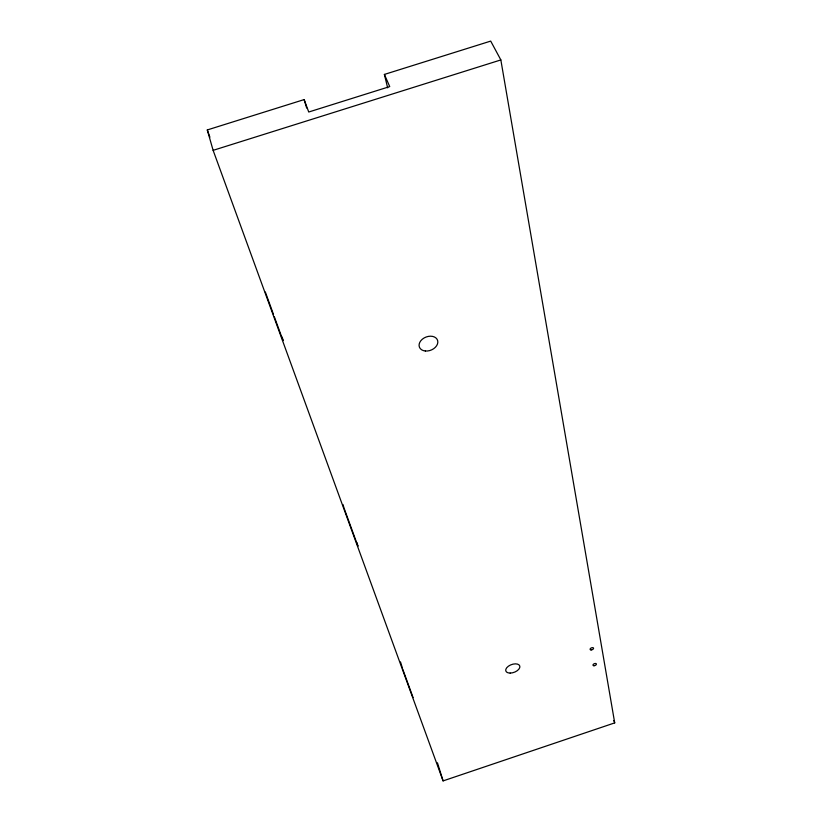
<?xml version="1.0" encoding="UTF-8"?>
<svg xmlns="http://www.w3.org/2000/svg" width="822" height="822" viewBox="0 0 822 822"><rect width="100%" height="100%" fill="white"/><g stroke="black" fill="none" stroke-linecap="round" stroke-linejoin="round"><path stroke-width="1.23" d="M384.388 74.432L389.731 86.587L308.733 112.018L304.15 99.585L207.288 129.948L213.124 150.344L443.089 780.9L614.712 722.887L500.845 59.934L490.703 41.1L384.388 74.432L387.655 87.851M213.124 150.344L500.845 59.934M613.757 720.565L614.712 722.887M207.288 129.948L209.908 137.171M265.331 292.016L273.521 314.487M274.373 316.85L282.994 340.493M344.428 509.116L357.858 545.983M402.718 669.118L413.086 697.58M437.448 762.795L443.089 780.9M400.509 661.957L402.348 667.926M356.912 542.654L357.95 546.044M342.959 504.503L343.997 507.934M304.15 99.585L306.657 108.011M282.152 337.133L283.179 340.565M425.334 350.994A9.7 6.997 -21.6 0 0 437.674 340.678A9.7 6.997 -21.6 0 0 422.354 339.188A9.7 6.997 -21.6 0 0 425.334 350.994M510.154 673.084A7.419 4.089 -20.3 0 0 519.823 666.128A7.419 4.089 -20.3 0 0 508.407 666.19A7.419 4.089 -20.3 0 0 510.154 673.084M591.11 649.945A1.839 1.007 -22.1 0 0 593.556 648.198A1.839 1.007 -22.1 0 0 590.802 648.209A1.839 1.007 -22.1 0 0 591.11 649.945M593.987 665.728A1.808 0.976 -22 0 0 596.402 664.022A1.808 0.976 -22 0 0 593.679 664.042A1.808 0.976 -22 0 0 593.987 665.728"/></g></svg>
